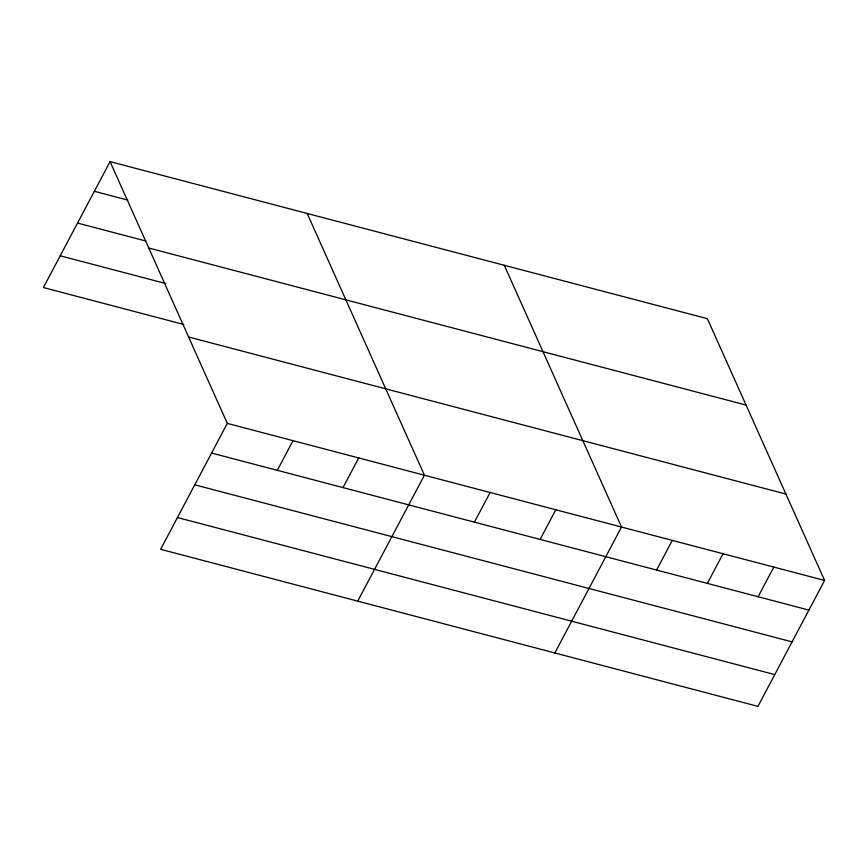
<?xml version="1.0" encoding="UTF-8"?>
<svg xmlns="http://www.w3.org/2000/svg" width="868" height="868" viewBox="0 0 868 868"><rect width="100%" height="100%" fill="white"/><g stroke="black" fill="none" stroke-linecap="round" stroke-linejoin="round"><path stroke-width="1.3" d="M110.073 161.632L227.297 423.389L160.623 549.314L757.927 706.368L824.6 580.442L707.377 318.686L110.073 161.632L43.4 287.558L183.821 324.48M277.304 470.326L293.004 440.673M343.001 487.599L358.701 457.946M357.735 601.144L424.409 475.219L307.185 213.463M474.405 522.156L490.116 492.492M540.113 539.429L555.813 509.766M554.847 652.964L621.521 527.039L504.286 265.282M656.588 570.048L672.288 540.395M707.355 583.404L723.055 553.741M758.122 596.75L773.833 567.086M94.373 191.296L127.867 200.107M77.545 223.065L145.835 241.011M148.754 248.02L746.057 405.063M60.218 255.789L165.864 283.565M188.616 337.012L785.92 494.055M227.297 423.389L824.6 580.442M211.597 453.053L808.9 610.095M194.779 484.821L792.072 641.864M177.452 517.545L774.744 674.599"/></g></svg>
